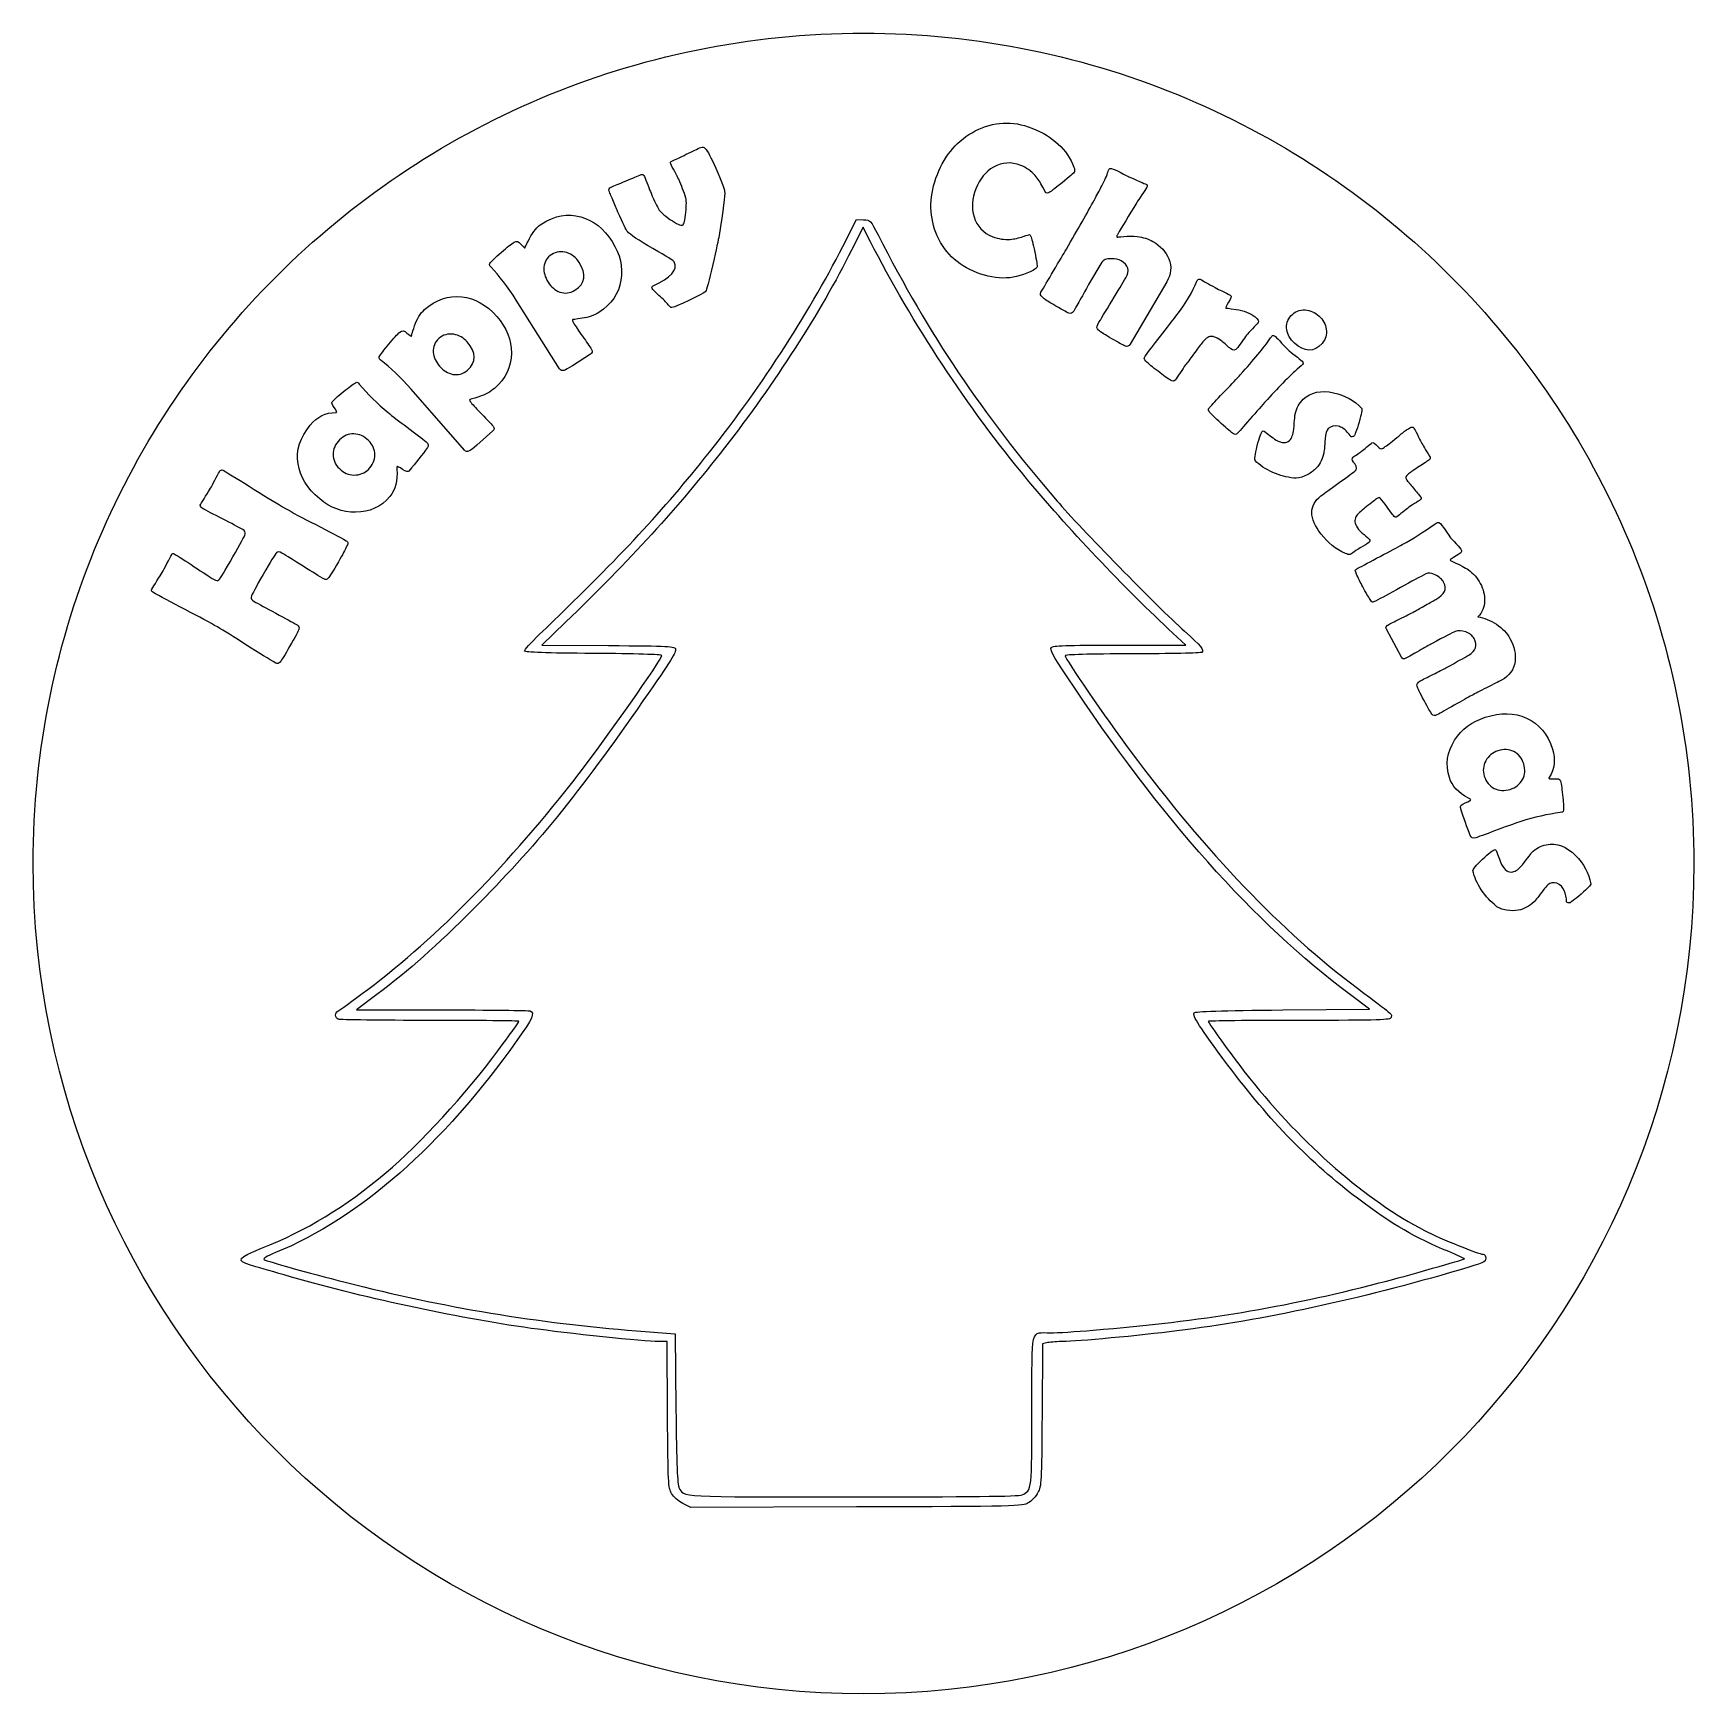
# Model space of a CAD drawing. Extents: x 2 to 171, y 1 to 170.
import ezdxf

# ---------------------------------------------------------------- set-up
doc = ezdxf.new("R2010")
doc.units = 0
doc.layers.add('Layer_1', color=7, linetype='CONTINUOUS')

msp = doc.modelspace()

# ---------------------------------------------------------------- linework, layer by layer
at = {"layer": 'Layer_1', "color": 7}
for points in [[(71.253257, 156.656805)], [(60.67058, 149.156372)], [(57.292282, 147.042021)], [(104.098498, 146.584416)], [(117.349472, 145.061554)], [(48.86603, 141.517108)], [(45.85789, 138.902797)], [(124.522086, 138.245144)], [(133.213106, 138.753227)], [(127.63588, 133.036948)], [(35.604288, 128.984408)], [(136.476101, 129.291597)], [(33.467441, 118.592921)], [(137.994872, 118.410692)], [(144.959056, 100.792319)], [(152.437054, 93.18288)], [(153.539901, 89.903868)], [(158.495176, 81.575392)], [(102.551539, 21.068674)]]:
    msp.add_lwpolyline(points, close=True, dxfattribs=at)
for points in [[(84.245873, 148.676596), (85.637659, 151.411397), (86.354192, 151.384185)], [(86.665218, 149.924133), (86.309589, 150.631935), (85.137749, 148.293406)], [(110.701351, 147.056269), (109.362378, 144.765582)], [(117.349423, 145.061568), (113.590418, 138.673325)], [(55.279548, 136.166831), (50.871735, 143.166042)], [(58.446426, 137.651353), (56.600881, 136.469686)], [(45.561979, 127.846877), (40.118707, 134.074931)], [(37.768859, 131.683018), (37.768916, 131.683145)], [(48.459273, 129.80612), (46.820092, 128.351667)], [(139.652346, 122.315948), (139.16098, 122.954431)], [(55.908666, 110.275104), (53.465054, 107.926603), (60.276464, 107.879916)], [(112.517864, 107.922393), (119.281048, 107.922393), (117.535136, 109.553689)], [(141.330915, 106.683304), (139.786108, 109.548283)], [(36.629337, 72.226295), (34.527719, 70.641901), (43.259244, 70.641901)], [(129.204669, 70.641882), (138.053942, 70.731088), (136.107924, 72.184277)], [(63.168418, 37.853566), (67.092681, 37.550134), (67.181859, 29.881522)], [(66.327216, 29.303351), (66.275229, 36.750532), (65.38985, 36.750532)], [(105.205629, 36.640596), (104.65566, 36.530612), (104.603615, 29.28261)], [(85.643751, 19.846089), (68.698066, 19.79807), (67.899453, 20.20278)]]:
    msp.add_lwpolyline(points, dxfattribs=at)
at = {"layer": 'Layer_1', "color": 1}
for points in [[(53.324266, 163.789387), (63.475917, 168.083173), (74.637082, 170.457541), (86.352809, 170.457541)], [(86.352809, 170.457541), (98.068535, 170.457541), (109.2297, 168.083173), (119.381352, 163.789387)], [(26.352814, 145.604729), (34.030483, 153.282398), (43.172617, 159.495601), (53.324266, 163.789387)], [(119.381352, 163.789387), (129.533, 159.495602), (138.675135, 153.282399), (146.352804, 145.60473)], [(8.168156, 118.633277), (12.461942, 128.784926), (18.675145, 137.927061), (26.352814, 145.604729)], [(146.352804, 145.60473), (154.030473, 137.927061), (160.243676, 128.784926), (164.537461, 118.633277)], [(1.500001, 85.604734), (1.500002, 97.320461), (3.87437, 108.481626), (8.168156, 118.633277)], [(164.537461, 118.633277), (168.831247, 108.481626), (171.205617, 97.320461), (171.205617, 85.604734)], [(86.352809, 0.751927), (39.489897, 0.751927), (1.500001, 38.741822), (1.500001, 85.604734)], [(171.205617, 85.604734), (171.205617, 38.741822), (133.215721, 0.751927), (86.352809, 0.751927)]]:
    msp.add_open_spline(points, degree=3, dxfattribs=at)
at = {"layer": 'Layer_1', "color": 7}
for points in [[(97.778045, 160.467846), (99.645615, 161.442602), (101.572649, 161.540021), (103.559144, 160.760101)], [(93.902508, 156.034557), (94.698131, 158.061049), (95.989976, 159.538812), (97.778045, 160.467846)], [(103.559144, 160.760101), (105.718957, 159.912135), (107.151734, 158.584096), (107.857477, 156.775982)], [(66.771137, 157.384093), (67.10503, 157.532119), (67.59679, 157.765801), (68.246418, 158.085139)], [(68.246418, 158.085139), (68.902594, 158.40738), (69.397627, 158.642514), (69.73152, 158.79054)], [(69.73152, 158.79054), (69.901739, 158.866005), (70.054043, 158.831688), (70.188429, 158.687591)], [(70.188429, 158.687591), (70.4136, 158.427068), (70.768543, 157.750139), (71.253257, 156.656805)], [(66.64763, 157.106078), (66.592483, 157.230469), (66.633652, 157.323141), (66.771137, 157.384093)], [(67.058091, 156.312756), (66.86572, 156.658323), (66.7289, 156.922764), (66.64763, 157.106078)], [(67.464198, 155.529254), (67.385831, 155.706021), (67.250462, 155.967188), (67.058091, 156.312756)], [(71.253257, 156.656805), (71.816338, 155.386704), (72.119549, 154.596753), (72.16289, 154.286953)], [(99.638876, 156.771372), (98.83197, 156.303423), (98.232229, 155.569491), (97.839653, 154.569576)], [(102.420509, 156.948722), (101.440593, 157.333447), (100.513382, 157.27433), (99.638876, 156.771372)], [(103.903336, 155.90493), (103.481402, 156.378331), (102.987127, 156.726261), (102.420509, 156.948722)], [(107.904363, 156.307498), (107.854643, 156.18084), (107.43682, 155.802482), (106.650892, 155.172423)], [(107.857477, 156.775982), (107.933216, 156.576986), (107.948845, 156.420825), (107.904363, 156.307498)], [(110.720686, 154.85901), (111.004195, 155.414972), (111.217791, 155.908108), (111.361475, 156.338418)], [(111.361475, 156.338418), (111.389963, 156.429622), (111.415031, 156.493777), (111.43668, 156.530882)], [(111.43668, 156.530882), (111.490893, 156.623622), (111.573404, 156.658343), (111.684213, 156.635046)], [(111.684213, 156.635046), (111.908403, 156.578657), (112.209592, 156.448227), (112.587781, 156.243754)], [(112.587781, 156.243754), (113.093239, 155.973184), (113.389769, 155.820592), (113.477371, 155.785977)], [(60.348421, 154.325164), (60.272957, 154.495383), (60.343249, 154.628384), (60.559297, 154.724166)], [(60.559297, 154.724166), (60.893189, 154.872192), (61.401655, 155.085863), (62.084694, 155.365178)], [(62.084694, 155.365178), (62.77428, 155.647395), (63.28602, 155.862517), (63.619912, 156.010543)], [(63.619912, 156.010543), (63.757398, 156.071496), (63.871129, 156.000494), (63.961105, 155.797539)], [(63.961105, 155.797539), (64.042375, 155.614226), (64.15591, 155.331628), (64.30171, 154.949746)], [(64.30171, 154.949746), (64.444608, 154.574412), (64.556692, 154.295088), (64.637961, 154.111774)], [(68.197555, 153.610027), (68.007606, 154.21518), (67.763153, 154.854922), (67.464198, 155.529254)], [(93.750945, 150.093035), (93.030192, 151.960897), (93.080713, 153.941404), (93.902508, 156.034557)], [(97.839653, 154.569576), (97.441844, 153.55633), (97.378129, 152.600408), (97.64851, 151.701809)], [(104.668813, 154.738863), (104.434468, 155.200163), (104.17931, 155.588852), (103.903336, 155.90493)], [(105.011738, 154.142609), (104.978402, 154.155705), (104.864093, 154.354456), (104.668813, 154.738863)], [(106.650892, 155.172423), (105.871635, 154.539746), (105.402382, 154.196966), (105.243134, 154.144084)], [(109.953915, 153.4408), (110.206417, 153.915343), (110.462008, 154.388079), (110.720686, 154.85901)], [(113.477371, 155.785977), (114.672332, 155.261686), (115.269812, 154.99954), (115.269812, 154.99954)], [(115.304362, 154.718048), (115.188719, 154.520201), (115.019146, 154.258482), (114.795643, 153.932891)], [(115.269812, 154.99954), (115.368726, 154.941719), (115.380243, 154.847888), (115.304362, 154.718048)], [(60.803336, 153.246036), (60.604549, 153.729765), (60.45291, 154.089475), (60.348421, 154.325164)], [(61.253897, 152.176729), (61.149408, 152.412418), (60.99922, 152.768853), (60.803336, 153.246036)], [(64.637961, 154.111774), (65.003674, 153.286864), (65.26493, 152.732908), (65.421729, 152.449907)], [(68.201646, 152.14302), (68.26561, 152.899913), (68.264246, 153.388915), (68.197555, 153.610027)], [(72.16289, 154.286953), (72.209811, 153.916071), (72.018273, 152.413258), (71.588276, 149.778516)], [(105.243134, 154.144084), (105.168862, 154.111694), (105.09173, 154.111203), (105.011738, 154.142609)], [(107.086097, 148.385601), (108.267864, 150.40734), (109.223803, 152.092407), (109.953915, 153.4408)], [(114.286924, 153.147733), (113.433071, 151.772129), (112.769429, 150.679361), (112.296, 149.869428)], [(114.795643, 153.932891), (114.539611, 153.551656), (114.370038, 153.289937), (114.286924, 153.147733)], [(53.492626, 150.993202), (54.805471, 151.824745), (56.12913, 152.057023), (57.463603, 151.690035)], [(57.463603, 151.690035), (58.754716, 151.337971), (59.823708, 150.493416), (60.67058, 149.156372)], [(62.23368, 150.178742), (62.097133, 150.345383), (61.770538, 151.011378), (61.253897, 152.176729)], [(65.421729, 152.449907), (65.542957, 152.229473), (65.928026, 151.890998), (66.576935, 151.434482)], [(66.576935, 151.434482), (67.257095, 150.960487), (67.685558, 150.762671), (67.862323, 150.841034)], [(67.862323, 150.841034), (68.012902, 150.907791), (68.12601, 151.341786), (68.201646, 152.14302)], [(86.354192, 151.384185), (87.066808, 151.356972), (87.074972, 151.34861), (87.845763, 149.840712)], [(97.64851, 151.701809), (97.942002, 150.724895), (98.578706, 150.044075), (99.558622, 149.65935)], [(51.768748, 148.515296), (51.708245, 148.476969), (51.861902, 148.803179), (52.229721, 149.493925)], [(52.229721, 149.493925), (52.599759, 150.194546), (53.020727, 150.694305), (53.492626, 150.993202)], [(64.818141, 148.457393), (63.334848, 149.311697), (62.473361, 149.88548), (62.23368, 150.178742)], [(71.588276, 149.778516), (71.520997, 149.364837), (71.310309, 148.382308), (70.95621, 146.830928)], [(102.483675, 125.581567), (96.534232, 132.869616), (90.801771, 141.691136), (86.665218, 149.924133)], [(87.845763, 149.840712), (93.105417, 139.551316), (98.416996, 131.655135), (106.138437, 122.646875)], [(97.974319, 145.976779), (95.894499, 146.793339), (94.486708, 148.165424), (93.750945, 150.093035)], [(99.558622, 149.65935), (100.138572, 149.431655), (100.738251, 149.342394), (101.357658, 149.391566)], [(101.357658, 149.391566), (101.763059, 149.424741), (102.201298, 149.521961), (102.672374, 149.683225)], [(102.672374, 149.683225), (103.065135, 149.821381), (103.27818, 149.883915), (103.311511, 149.87083)], [(103.311511, 149.87083), (103.378168, 149.844658), (103.430431, 149.781823), (103.468301, 149.682326)], [(103.468301, 149.682326), (103.527845, 149.520462), (103.654247, 148.989984), (103.847506, 148.090891)], [(112.296, 149.869428), (112.223728, 149.745773), (112.218503, 149.665877), (112.280324, 149.629738)], [(112.280324, 149.629738), (112.292723, 149.622495), (112.513626, 149.638535), (112.943033, 149.67786)], [(112.943033, 149.67786), (113.449802, 149.721741), (113.910396, 149.722103), (114.324815, 149.678947)], [(114.324815, 149.678947), (114.939735, 149.609838), (115.475955, 149.441567), (115.933473, 149.174132)], [(48.173223, 146.924578), (48.351692, 147.164777), (48.741103, 147.54706), (49.341457, 148.071428)], [(49.341457, 148.071428), (49.92366, 148.584302), (50.359962, 148.932707), (50.650361, 149.116644)], [(50.650361, 149.116644), (50.88631, 149.266092), (51.119041, 149.193095), (51.348554, 148.897655)], [(51.348554, 148.897655), (51.580283, 148.612091), (51.720348, 148.484638), (51.768748, 148.515296)], [(54.491944, 147.849599), (54.007946, 147.54304), (53.741456, 147.107218), (53.692473, 146.542132)], [(56.042889, 148.030866), (55.480826, 148.208922), (54.963844, 148.148499), (54.491944, 147.849599)], [(57.292282, 147.042021), (56.985722, 147.526021), (56.569258, 147.855635), (56.042889, 148.030866)], [(60.67059, 149.15638), (61.490638, 147.861685), (61.789669, 146.546398), (61.567684, 145.210519)], [(67.020101, 147.095246), (66.988171, 147.167253), (66.254184, 147.621302), (64.818141, 148.457393)], [(70.119901, 127.015016), (75.520587, 133.748249), (80.657223, 141.625066), (84.245873, 148.676596)], [(85.137749, 148.293406), (81.973582, 141.978974), (77.225409, 134.586808), (72.153411, 128.078821)], [(103.847506, 148.090891), (104.043624, 147.159901), (104.127288, 146.657743), (104.098498, 146.584416)], [(105.786637, 146.183801), (106.367441, 147.163235), (106.800594, 147.897168), (107.086097, 148.385601)], [(115.933473, 149.174132), (116.724859, 148.711544), (117.265339, 148.117729), (117.554915, 147.392688)], [(48.179281, 146.674098), (48.121801, 146.764845), (48.119781, 146.848338), (48.173223, 146.924578)], [(48.295148, 146.531325), (48.244728, 146.58416), (48.206106, 146.631751), (48.179281, 146.674098)], [(50.871735, 143.166042), (49.978879, 144.575687), (49.120017, 145.697448), (48.295148, 146.531325)], [(53.692473, 146.542132), (53.656798, 146.036341), (53.797988, 145.532371), (54.116044, 145.030222)], [(56.856184, 144.19723), (57.92098, 144.871662), (58.066346, 145.819925), (57.292282, 147.042021)], [(64.842961, 144.637724), (66.663002, 145.444613), (67.388716, 146.263787), (67.020101, 147.095246)], [(70.95621, 146.830928), (70.5627, 145.121069), (70.31644, 144.201107), (70.217429, 144.071042)], [(103.723643, 146.246889), (101.92392, 145.268576), (100.007479, 145.178539), (97.974319, 145.976779)], [(104.098514, 146.58441), (104.056578, 146.477768), (103.931621, 146.365261), (103.723643, 146.246889)], [(104.492598, 143.991275), (104.778097, 144.479709), (105.209444, 145.210551), (105.786637, 146.183801)], [(111.64425, 147.413438), (111.152983, 147.410267), (110.838683, 147.291211), (110.701351, 147.056269)], [(112.68948, 147.200637), (112.442172, 147.345196), (112.093762, 147.416129), (111.64425, 147.413438)], [(113.15884, 145.470482), (113.581673, 146.193857), (113.42522, 146.770575), (112.68948, 147.200637)], [(117.554915, 147.392688), (117.869699, 146.611435), (117.801218, 145.834391), (117.349472, 145.061554)], [(54.116044, 145.030222), (54.441765, 144.515974), (54.84502, 144.173755), (55.325811, 144.003564)], [(61.567684, 145.210519), (61.340659, 143.829062), (60.588874, 142.734058), (59.312328, 141.925506)], [(64.758736, 144.377125), (64.703592, 144.501524), (64.731667, 144.588391), (64.842961, 144.637724)], [(65.285011, 143.799655), (64.983504, 144.073338), (64.808079, 144.265828), (64.758736, 144.377125)], [(109.362378, 144.765582), (109.188914, 144.468812), (108.933083, 144.016953), (108.594887, 143.410006)], [(111.726991, 143.084769), (112.370755, 144.143533), (112.848038, 144.938771), (113.15884, 145.470482)], [(118.267732, 141.52528), (119.2898, 142.862318), (120.00905, 144.056749), (120.425483, 145.108573)], [(120.425483, 145.108573), (120.453277, 145.168469), (120.480207, 145.21549), (120.506273, 145.249634)], [(120.506273, 145.249634), (120.571503, 145.334979), (120.657662, 145.359257), (120.764752, 145.322466)], [(120.764752, 145.322466), (121.103771, 145.117395), (121.609618, 144.829868), (122.282294, 144.459883)], [(122.282294, 144.459883), (123.316065, 143.949082), (123.847174, 143.682807), (123.875623, 143.661061)], [(41.489685, 142.214594), (42.657139, 143.2403), (43.928528, 143.675725), (45.303852, 143.520867)], [(45.303852, 143.520867), (46.634023, 143.374003), (47.821415, 142.706084), (48.86603, 141.517108)], [(55.325811, 144.003564), (55.843913, 143.814623), (56.354038, 143.879178), (56.856184, 144.19723)], [(65.908381, 143.241735), (65.702043, 143.424436), (65.494253, 143.610409), (65.285011, 143.799655)], [(66.654764, 142.432832), (66.450655, 142.66353), (66.201861, 142.933164), (65.908381, 143.241735)], [(67.267882, 142.587144), (66.986365, 142.462336), (66.781992, 142.410899), (66.654764, 142.432832)], [(70.217429, 144.071042), (70.103841, 143.903179), (69.120658, 143.408546), (67.267882, 142.587144)], [(104.636731, 143.47153), (104.443066, 143.651093), (104.395021, 143.824342), (104.492598, 143.991275)], [(105.687698, 142.757665), (105.180719, 143.054011), (104.830397, 143.291965), (104.636731, 143.47153)], [(107.323066, 141.851516), (107.116946, 141.938819), (106.571823, 142.240869), (105.687698, 142.757665)], [(108.594887, 143.410006), (108.260322, 142.809237), (108.006299, 142.360469), (107.832818, 142.063702)], [(110.295143, 140.699057), (110.605936, 141.230771), (111.083218, 142.026008), (111.726991, 143.084769)], [(123.660919, 142.973351), (123.415364, 142.593165), (123.329566, 142.374803), (123.403524, 142.318264)], [(123.875623, 143.661061), (123.978042, 143.582773), (123.906474, 143.353536), (123.660919, 142.973351)], [(40.47547, 140.537061), (40.731975, 141.286729), (41.070047, 141.845906), (41.489685, 142.214594)], [(48.86603, 141.517108), (49.877558, 140.365793), (50.37762, 139.113062), (50.366217, 137.758913)], [(56.652114, 141.206945), (56.573465, 141.157131), (56.59162, 141.041473), (56.706579, 140.85997)], [(57.596535, 141.321935), (56.918521, 141.214618), (56.603714, 141.176288), (56.652114, 141.206945)], [(56.706579, 140.85997), (56.90201, 140.551421), (57.210284, 140.098179), (57.631398, 139.500242)], [(59.312328, 141.925506), (58.84648, 141.630442), (58.274549, 141.429252), (57.596535, 141.321935)], [(107.832818, 142.063702), (107.699098, 141.834944), (107.529181, 141.764215), (107.323066, 141.851516)], [(116.693479, 139.483574), (117.395044, 140.389549), (117.919795, 141.070118), (118.267732, 141.52528)], [(123.403524, 142.318264), (123.323881, 142.379151), (123.670232, 142.34876), (124.442577, 142.227092)], [(124.442577, 142.227092), (125.21928, 142.111112), (125.860815, 141.859581), (126.367182, 141.472501)], [(126.68853, 140.902343), (126.562394, 140.737349), (126.367007, 140.517126), (126.102371, 140.241675)], [(126.367182, 141.472501), (126.685796, 141.228944), (126.792912, 141.038892), (126.68853, 140.902343)], [(129.611369, 140.14167), (129.524817, 140.685088), (129.679118, 141.173999), (130.074271, 141.608404)], [(130.074271, 141.608404), (130.450141, 142.02162), (130.922775, 142.211283), (131.492173, 142.177395)], [(131.492173, 142.177395), (132.015805, 142.146411), (132.489526, 141.938164), (132.913337, 141.552655)], [(132.913337, 141.552655), (133.326553, 141.176782), (133.5709, 140.727014), (133.646378, 140.20335)], [(37.843737, 138.682439), (38.339039, 139.279661), (38.71581, 139.691715), (38.974049, 139.9186)], [(38.974049, 139.9186), (39.183867, 140.102943), (39.425122, 140.06705), (39.697812, 139.810923)], [(39.697812, 139.810923), (39.971156, 139.564902), (40.129349, 139.460801), (40.17239, 139.498619)], [(40.17239, 139.498619), (40.118594, 139.451359), (40.219621, 139.797507), (40.47547, 140.537061)], [(42.965995, 139.264769), (42.535597, 138.886628), (42.340172, 138.414646), (42.37972, 137.848824)], [(44.46984, 139.685172), (43.886915, 139.773591), (43.385633, 139.633456), (42.965995, 139.264769)], [(45.857894, 138.902805), (45.479752, 139.333202), (45.017068, 139.593992), (44.46984, 139.685172)], [(57.631398, 139.500242), (58.056344, 138.896254), (58.366533, 138.439986), (58.561965, 138.131437)], [(110.368077, 140.121384), (110.185732, 140.277741), (110.161421, 140.470298), (110.295143, 140.699057)], [(111.743635, 139.217787), (111.06354, 139.615323), (110.605021, 139.916522), (110.368077, 140.121384)], [(113.119329, 138.463424), (112.907027, 138.554341), (112.448462, 138.805795), (111.743635, 139.217787)], [(115.125753, 137.450405), (115.473688, 137.905566), (115.996263, 138.583289), (116.693479, 139.483574)], [(121.860547, 139.468425), (121.576781, 139.450974), (121.263103, 139.217512), (120.919515, 138.76804)], [(122.994541, 138.953122), (122.522309, 139.314108), (122.144311, 139.485875), (121.860547, 139.468425)], [(124.862562, 135.559628), (126.23112, 137.064155), (127.261911, 138.314428), (127.954934, 139.310446)], [(125.507676, 139.58753), (125.38154, 139.422536), (125.216939, 139.201315), (125.013874, 138.923866)], [(126.102371, 140.241675), (125.820328, 139.943467), (125.622097, 139.725419), (125.507676, 139.58753)], [(127.954934, 139.310446), (128.021436, 139.404846), (128.066735, 139.465291), (128.090829, 139.491779)], [(128.090829, 139.491779), (128.187204, 139.597732), (128.306911, 139.585654), (128.44995, 139.455544)], [(128.44995, 139.455544), (128.598274, 139.320618), (128.808967, 139.099923), (129.082027, 138.79346)], [(130.397879, 138.787292), (129.952879, 139.192077), (129.690708, 139.643536), (129.611369, 140.14167)], [(133.646378, 140.20335), (133.728591, 139.644517), (133.584167, 139.161143), (133.213106, 138.753227)], [(36.868196, 137.367766), (37.007115, 137.632811), (37.332295, 138.071035), (37.843737, 138.682439)], [(42.37972, 137.848824), (42.423186, 137.34364), (42.64108, 136.86778), (43.033402, 136.421242)], [(45.869786, 136.024798), (46.816662, 136.856708), (46.812696, 137.816041), (45.85789, 138.902797)], [(50.366217, 137.758913), (50.356928, 136.358957), (49.784696, 135.160305), (48.649521, 134.162958)], [(58.561965, 138.131437), (58.684589, 137.937839), (58.646076, 137.777811), (58.446426, 137.651353)], [(113.590418, 138.673325), (113.463933, 138.45693), (113.306903, 138.386963), (113.119329, 138.463424)], [(120.073427, 137.643525), (119.706424, 137.139837), (119.429415, 136.765669), (119.242397, 136.52102)], [(120.919515, 138.76804), (120.73249, 138.523392), (120.450461, 138.148554), (120.073427, 137.643525)], [(123.43582, 138.575232), (123.244044, 138.748873), (123.096951, 138.874836), (122.994541, 138.953122)], [(123.900692, 138.192828), (123.792588, 138.275464), (123.637631, 138.402932), (123.43582, 138.575232)], [(124.522097, 138.245141), (124.352474, 138.023251), (124.145339, 138.005813), (123.900692, 138.192828)], [(125.013874, 138.923866), (124.768649, 138.579486), (124.604719, 138.353245), (124.522086, 138.245144)], [(129.082027, 138.79346), (129.360377, 138.482179), (129.576368, 138.256666), (129.729998, 138.116919)], [(129.729998, 138.116919), (129.883634, 137.97717), (130.126129, 137.780794), (130.457482, 137.527788)], [(133.213109, 138.753227), (132.374626, 137.831439), (131.436216, 137.842794), (130.397879, 138.787292)], [(130.457482, 137.527788), (130.788839, 137.274782), (131.031333, 137.078406), (131.184963, 136.938659)], [(36.913159, 137.121282), (36.842261, 137.201989), (36.827273, 137.284151), (36.868196, 137.367766)], [(37.049831, 136.998272), (36.991805, 137.042624), (36.946248, 137.083627), (36.913159, 137.121282)], [(40.118707, 134.074931), (39.017371, 135.328465), (37.994412, 136.302912), (37.049831, 136.998272)], [(43.033402, 136.421242), (43.435177, 135.963945), (43.886774, 135.688646), (44.388192, 135.595348)], [(44.388192, 135.595348), (44.929385, 135.489329), (45.423249, 135.632479), (45.869786, 136.024798)], [(55.76447, 136.003491), (55.556143, 135.930873), (55.394503, 135.98532), (55.279548, 136.166831)], [(56.600881, 136.469686), (56.183433, 136.205278), (55.904629, 136.04988), (55.76447, 136.003491)], [(115.192094, 136.953488), (115.021736, 137.119771), (114.999622, 137.28541), (115.125753, 137.450405)], [(116.450162, 135.910659), (115.909657, 136.323835), (115.490301, 136.671445), (115.192094, 136.953488)], [(117.730797, 134.985793), (117.440303, 135.171798), (117.013425, 135.480086), (116.450162, 135.910659)], [(119.242397, 136.52102), (119.116261, 136.356026), (118.938449, 136.099833), (118.708962, 135.752441)], [(131.077894, 136.469721), (130.021667, 135.542698), (128.874329, 134.39844), (127.63588, 133.036948)], [(131.231126, 136.606247), (131.211932, 136.585036), (131.160855, 136.539528), (131.077894, 136.469721)], [(131.184963, 136.938659), (131.312114, 136.823004), (131.327502, 136.7122), (131.231126, 136.606247)], [(33.183096, 133.797963), (33.746966, 134.250978), (34.165975, 134.56369), (34.440121, 134.736098)], [(34.440121, 134.736098), (34.541892, 134.791117), (34.62029, 134.795709), (34.675314, 134.749875)], [(34.675314, 134.749875), (34.697346, 134.73159), (34.748239, 134.6752), (34.827996, 134.580706)], [(34.827996, 134.580706), (35.677166, 133.574911), (36.657454, 132.609015), (37.768859, 131.683018)], [(48.649521, 134.162958), (48.235264, 133.798998), (47.701607, 133.511259), (47.048552, 133.299742)], [(118.188573, 135.000932), (118.084198, 134.864382), (117.931606, 134.859336), (117.730797, 134.985793)], [(118.708962, 135.752441), (118.483807, 135.410743), (118.310344, 135.16024), (118.188573, 135.000932)], [(123.328006, 133.920505), (124.013721, 134.642419), (124.52524, 135.188794), (124.862562, 135.559628)], [(32.2521, 132.210669), (32.037508, 132.501309), (31.966887, 132.690649), (32.040236, 132.778688)], [(32.040236, 132.778688), (32.20985, 132.982263), (32.590804, 133.322021), (33.183096, 133.797963)], [(46.13353, 133.039191), (46.063586, 132.977734), (46.099516, 132.866307), (46.241321, 132.70491)], [(47.048552, 133.299742), (46.395497, 133.088226), (46.09049, 133.001376), (46.13353, 133.039191)], [(46.241321, 132.70491), (46.482386, 132.43053), (46.857433, 132.030779), (47.366464, 131.505657)], [(121.807929, 132.297268), (122.140418, 132.662809), (122.64711, 133.203888), (123.328006, 133.920505)], [(127.635871, 133.03695), (127.284095, 132.650223), (126.766785, 132.065552), (126.083941, 131.282939)], [(130.465501, 131.528629), (130.593303, 132.147443), (130.866632, 132.652291), (131.285486, 133.043172)], [(131.285486, 133.043172), (132.070855, 133.77607), (133.109754, 134.001113), (134.402182, 133.7183)], [(134.402182, 133.7183), (135.553605, 133.460629), (136.507981, 132.926019), (137.265307, 132.11447)], [(29.808186, 130.401789), (30.527896, 131.265604), (31.39894, 131.695724), (32.421318, 131.69215)], [(32.510721, 131.715552), (32.551983, 131.765069), (32.465777, 131.930109), (32.2521, 132.210669)], [(32.421318, 131.69215), (32.467183, 131.691279), (32.496984, 131.69908), (32.510721, 131.715552)], [(37.768916, 131.683145), (38.192574, 131.330172), (38.843182, 130.830047), (39.720741, 130.182768)], [(47.366464, 131.505657), (47.880221, 130.975153), (48.257632, 130.572712), (48.498697, 130.298334)], [(121.727539, 131.745956), (121.630261, 131.873163), (121.590069, 131.97265), (121.606964, 132.04442)], [(121.606964, 132.04442), (121.615643, 132.075248), (121.682631, 132.15953), (121.807929, 132.297268)], [(122.907923, 130.585119), (122.272207, 131.163383), (121.878745, 131.550329), (121.727539, 131.745956)], [(126.083941, 131.282939), (125.405918, 130.505623), (124.893427, 129.92625), (124.546467, 129.544821)], [(130.321419, 129.998325), (130.405601, 130.968269), (130.453629, 131.478371), (130.465501, 131.528629)], [(136.996095, 130.7025), (136.743678, 129.849845), (136.570347, 129.379544), (136.476101, 129.291597)], [(137.265307, 132.11447), (137.343479, 132.030698), (137.253741, 131.560041), (136.996095, 130.7025)], [(28.565192, 126.459789), (28.357837, 127.844335), (28.772169, 129.158335), (29.808186, 130.401789)], [(34.077557, 129.501429), (33.526485, 129.466535), (33.053831, 129.212502), (32.659595, 128.73933)], [(35.604292, 128.984418), (35.136619, 129.374064), (34.627707, 129.546401), (34.077557, 129.501429)], [(36.4049, 127.562324), (36.344331, 128.116144), (36.07746, 128.590172), (35.604288, 128.984408)], [(39.720741, 130.182768), (40.598303, 129.535497), (41.246161, 129.037664), (41.664313, 128.68927)], [(48.498697, 130.298334), (48.649955, 130.126178), (48.636814, 129.962107), (48.459273, 129.80612)], [(124.167099, 129.526867), (123.958067, 129.658923), (123.538342, 130.011674), (122.907923, 130.585119)], [(124.546467, 129.544821), (124.445265, 129.433572), (124.318809, 129.427587), (124.167099, 129.526867)], [(126.583222, 128.273015), (126.816729, 129.166873), (126.996341, 129.672426), (127.122057, 129.789676)], [(127.122057, 129.789676), (127.16918, 129.833649), (127.224847, 129.831725), (127.289059, 129.783905)], [(127.289059, 129.783905), (127.699142, 129.480917), (128.111669, 129.175311), (128.52664, 128.867087)], [(129.894128, 128.850229), (130.124495, 129.065214), (130.266925, 129.447913), (130.321419, 129.998325)], [(133.524402, 128.990774), (133.476524, 128.191853), (133.423258, 127.676867), (133.364602, 127.445815)], [(133.849602, 130.043592), (133.666358, 129.87258), (133.557958, 129.521641), (133.524402, 128.990774)], [(134.868956, 130.289578), (134.477354, 130.39431), (134.137569, 130.312315), (133.849602, 130.043592)], [(135.798723, 129.702616), (135.510449, 130.011528), (135.200526, 130.207182), (134.868956, 130.289578)], [(136.154168, 129.211506), (136.054013, 129.39231), (135.935531, 129.556013), (135.798723, 129.702616)], [(136.476153, 129.291582), (136.4238, 129.242721), (136.316472, 129.21603), (136.154168, 129.211506)], [(140.399502, 128.760299), (141.114151, 129.346435), (141.454449, 129.626399), (141.420397, 129.600193)], [(141.420397, 129.600193), (142.078737, 130.106847), (142.455952, 130.297746), (142.552041, 130.172888)], [(142.552041, 130.172888), (142.669969, 130.019653), (142.804074, 129.774946), (142.954355, 129.438767)], [(142.954355, 129.438767), (143.129535, 129.058492), (143.259495, 128.801558), (143.344234, 128.667965)], [(32.659595, 128.73933), (32.265359, 128.266158), (32.098066, 127.757704), (32.157716, 127.213969)], [(35.903021, 126.036963), (36.292673, 126.504634), (36.459966, 127.013087), (36.4049, 127.562324)], [(41.778525, 128.104737), (41.259609, 127.381229), (40.63342, 126.579316), (39.899957, 125.698997)], [(41.664313, 128.68927), (41.884392, 128.505901), (41.922463, 128.311057), (41.778525, 128.104737)], [(46.066414, 127.760994), (45.871929, 127.656852), (45.703784, 127.68548), (45.561979, 127.846877)], [(46.820092, 128.351667), (46.448873, 128.02552), (46.197647, 127.828629), (46.066414, 127.760994)], [(72.153411, 128.078821), (67.465723, 122.06395), (62.412656, 116.525951), (55.908666, 110.275104)], [(126.394638, 126.774651), (126.296924, 126.879366), (126.359785, 127.378821), (126.583222, 128.273015)], [(128.52664, 128.867087), (129.103209, 128.543146), (129.559038, 128.537526), (129.894128, 128.850229)], [(133.364602, 127.445815), (133.215881, 126.807451), (132.913756, 126.27573), (132.458227, 125.850653)], [(136.395434, 127.129185), (136.486248, 127.199066), (136.629662, 127.3004), (136.825675, 127.433185)], [(136.825675, 127.433185), (137.026074, 127.560291), (137.171672, 127.658787), (137.262468, 127.728673)], [(137.262468, 127.728673), (137.381641, 127.820397), (137.5567, 127.968677), (137.787646, 128.173512)], [(137.787646, 128.173512), (138.022949, 128.372675), (138.200193, 128.518118), (138.319375, 128.609839)], [(138.319375, 128.609839), (138.432882, 128.697194), (138.635077, 128.563627), (138.925961, 128.209141)], [(138.925961, 128.209141), (139.088874, 128.009196), (139.230799, 127.942203), (139.351733, 128.008164)], [(139.351733, 128.008164), (139.593603, 128.140085), (139.942859, 128.390796), (140.399502, 128.760299)], [(143.344234, 128.667965), (143.527259, 128.347948), (143.809657, 127.869453), (144.191426, 127.23248)], [(20.067546, 124.789705), (20.262909, 125.173015), (20.414089, 125.457822), (20.521085, 125.644126)], [(20.521085, 125.644126), (20.624516, 125.824223), (20.750753, 125.871471), (20.899797, 125.785873)], [(20.899797, 125.785873), (21.613962, 125.375711), (22.673592, 124.725862), (24.078687, 123.836326)], [(30.775784, 122.87021), (29.50482, 123.929147), (28.767956, 125.125674), (28.565192, 126.459789)], [(32.157716, 127.213969), (32.217367, 126.670234), (32.483778, 126.201249), (32.956951, 125.807012)], [(32.956951, 125.807012), (33.402616, 125.435703), (33.91336, 125.271157), (34.489181, 125.313374)], [(34.489181, 125.313374), (35.06501, 125.355606), (35.53629, 125.596803), (35.903021, 126.036963)], [(38.656527, 125.867934), (38.76483, 124.733701), (38.525596, 123.814456), (37.938826, 123.1102)], [(38.660634, 126.158156), (38.64596, 126.095799), (38.644591, 125.999058), (38.656527, 125.867934)], [(39.250753, 125.876361), (38.90413, 126.109224), (38.707423, 126.203156), (38.660634, 126.158156)], [(39.899957, 125.698997), (39.812859, 125.594462), (39.596458, 125.653583), (39.250753, 125.876361)], [(53.218553, 109.008666), (61.079134, 116.535937), (65.448269, 121.190726), (70.119901, 127.015016)], [(128.199718, 125.564606), (127.436069, 125.900081), (126.834376, 126.303429), (126.394638, 126.774651)], [(132.458227, 125.850653), (132.191201, 125.601468), (131.859608, 125.389983), (131.463448, 125.216198)], [(134.826104, 124.430384), (135.602763, 124.982913), (136.178379, 125.403311), (136.552953, 125.69158)], [(136.41453, 126.628801), (136.248557, 126.844464), (136.242191, 127.011258), (136.395434, 127.129185)], [(136.508224, 126.524681), (136.463242, 126.57139), (136.432011, 126.606096), (136.41453, 126.628801)], [(136.593394, 126.414013), (136.57593, 126.436705), (136.54754, 126.473594), (136.508224, 126.524681)], [(136.552953, 125.69158), (136.802667, 125.883759), (136.816147, 126.12457), (136.593394, 126.414013)], [(143.134558, 126.175131), (142.648649, 125.855398), (142.28935, 125.605994), (142.05666, 125.426918)], [(144.210494, 126.908278), (143.98348, 126.73357), (143.624835, 126.489187), (143.134558, 126.175131)], [(144.191426, 127.23248), (144.289268, 127.081861), (144.295624, 126.973794), (144.210494, 126.908278)], [(19.115273, 123.131595), (19.347896, 123.493506), (19.517707, 123.767613), (19.624705, 123.953916)], [(19.624705, 123.953916), (19.728135, 124.134011), (19.875749, 124.412607), (20.067546, 124.789705)], [(117.535136, 109.553689), (112.58373, 114.180072), (106.519439, 120.637763), (102.483675, 125.581567)], [(130.315829, 124.997445), (129.619175, 125.072191), (128.913804, 125.261244), (128.199718, 125.564606)], [(131.463448, 125.216198), (131.021216, 125.028804), (130.638676, 124.955886), (130.315829, 124.997445)], [(133.107768, 123.17574), (133.482341, 123.464009), (134.05512, 123.882224), (134.826104, 124.430384)], [(142.05666, 125.426918), (141.778568, 125.2129), (141.702854, 125.023599), (141.829518, 124.859014)], [(141.829518, 124.859014), (141.982388, 124.660377), (142.222389, 124.366135), (142.549522, 123.976289)], [(142.549522, 123.976289), (142.876656, 123.586442), (143.118841, 123.289363), (143.276078, 123.085051)], [(18.771567, 121.929176), (18.57905, 122.039736), (18.527375, 122.172645), (18.61654, 122.327902)], [(18.61654, 122.327902), (18.719971, 122.507997), (18.886215, 122.775894), (19.115273, 123.131595)], [(24.078687, 123.836326), (25.487345, 122.952992), (26.551863, 122.304465), (27.272242, 121.890744)], [(34.446844, 121.503413), (33.099874, 121.497788), (31.876187, 121.953387), (30.775784, 122.87021)], [(37.938826, 123.1102), (37.044918, 122.037309), (35.880924, 121.501713), (34.446844, 121.503413)], [(106.138437, 122.646875), (108.441145, 119.960405), (116.387915, 111.843136), (119.156556, 109.34945)], [(133.119791, 119.267583), (131.857524, 120.907758), (131.853516, 122.210477), (133.107768, 123.17574)], [(138.083709, 122.328696), (137.81566, 122.11337), (137.616369, 121.955479), (137.485836, 121.855022)], [(138.688133, 122.793856), (138.551925, 122.689032), (138.35045, 122.533978), (138.083709, 122.328696)], [(139.16098, 122.954431), (139.095464, 123.039561), (138.937848, 122.986036), (138.688133, 122.793856)], [(140.074275, 121.732473), (139.880343, 122.00795), (139.7397, 122.202441), (139.652346, 122.315948)], [(142.672363, 122.389999), (142.389458, 122.217461), (142.182739, 122.080964), (142.052206, 121.980507)], [(143.292519, 122.799492), (143.161985, 122.699035), (142.955267, 122.562537), (142.672363, 122.389999)], [(143.276078, 123.085051), (143.372168, 122.960193), (143.377648, 122.865006), (143.292519, 122.799492)], [(20.849053, 120.822768), (19.917403, 121.300012), (19.224907, 121.668814), (18.771567, 121.929176)], [(22.907904, 119.727047), (22.460775, 119.983846), (21.774492, 120.349086), (20.849053, 120.822768)], [(27.272242, 121.890744), (27.94915, 121.501992), (28.982345, 120.949913), (30.371827, 120.234506)], [(136.622807, 120.933293), (136.496693, 120.592248), (136.606162, 120.197549), (136.951211, 119.749196)], [(137.485836, 121.855022), (137.009108, 121.488134), (136.721431, 121.180891), (136.622807, 120.933293)], [(140.504716, 121.155549), (140.417363, 121.269056), (140.273883, 121.461364), (140.074275, 121.732473)], [(140.873487, 121.046262), (140.754304, 120.95454), (140.631381, 120.990969), (140.504716, 121.155549)], [(141.462847, 121.513384), (141.206149, 121.306794), (141.009695, 121.151087), (140.873487, 121.046262)], [(142.052206, 121.980507), (141.915998, 121.875682), (141.719545, 121.719975), (141.462847, 121.513384)], [(21.909195, 116.931162), (22.672438, 118.260136), (23.089851, 119.044462), (23.161433, 119.284139)], [(23.161433, 119.284139), (23.209772, 119.454587), (23.125262, 119.602222), (22.907904, 119.727047)], [(30.371827, 120.234506), (31.764873, 119.525305), (32.796744, 118.97811), (33.467441, 118.592921)], [(135.59796, 117.298008), (134.631578, 117.720029), (133.805522, 118.376554), (133.119791, 119.267583)], [(136.951211, 119.749196), (137.060403, 119.607312), (137.246671, 119.42986), (137.510016, 119.216839)], [(137.510016, 119.216839), (137.783402, 119.002509), (137.961588, 118.841429), (138.044575, 118.733598)], [(141.417289, 118.202022), (142.451056, 118.759449), (143.573256, 119.462197), (144.78389, 120.310264)], [(144.78389, 120.310264), (144.852734, 120.363658), (144.906066, 120.400552), (144.943887, 120.420946)], [(144.943887, 120.420946), (145.051045, 120.478728), (145.147328, 120.473692), (145.232734, 120.405837)], [(145.232734, 120.405837), (145.364242, 120.297751), (145.552574, 120.06165), (145.797731, 119.697533)], [(145.797731, 119.697533), (146.096776, 119.248566), (146.276395, 118.983358), (146.336587, 118.901907)], [(146.336587, 118.901907), (146.383183, 118.84567), (146.583628, 118.632373), (146.937921, 118.262014)], [(15.167077, 116.256922), (15.380273, 116.671283), (15.543936, 116.977826), (15.658066, 117.176551)], [(15.658066, 117.176551), (15.7187, 117.282126), (15.804909, 117.302816), (15.916692, 117.238621)], [(15.916692, 117.238621), (16.382457, 116.971135), (17.061484, 116.535741), (17.953773, 115.932441)], [(26.37103, 117.366486), (26.200086, 117.183872), (25.743692, 116.44671), (25.001847, 115.154999)], [(26.907918, 117.33069), (26.665721, 117.469786), (26.486759, 117.481718), (26.37103, 117.366486)], [(29.082146, 115.982905), (28.123267, 116.599678), (27.398524, 117.04894), (26.907918, 117.33069)], [(33.558261, 118.082396), (33.377962, 117.682177), (33.089868, 117.137403), (32.69398, 116.448076)], [(33.467432, 118.592906), (33.597852, 118.518023), (33.662535, 118.443713), (33.66148, 118.369974)], [(33.66148, 118.369974), (33.665842, 118.334426), (33.631436, 118.238567), (33.558261, 118.082396)], [(136.009965, 117.167776), (135.938366, 117.166891), (135.801031, 117.210301), (135.59796, 117.298008)], [(136.355742, 117.352555), (136.196831, 117.230259), (136.081572, 117.168666), (136.009965, 117.167776)], [(137.167774, 117.882604), (136.791004, 117.655902), (136.520327, 117.479218), (136.355742, 117.352555)], [(137.994872, 118.410692), (137.82461, 118.279662), (137.548911, 118.103632), (137.167774, 117.882604)], [(138.044575, 118.733598), (138.136297, 118.614416), (138.11973, 118.50678), (137.994872, 118.410692)], [(139.142946, 116.987856), (140.154898, 117.525384), (140.913012, 117.930106), (141.417289, 118.202022)], [(147.473069, 117.586432), (147.537649, 117.466667), (147.351017, 117.284669), (146.913174, 117.040439)], [(146.937921, 118.262014), (147.192718, 118.00073), (147.3711, 117.775536), (147.473069, 117.586432)], [(14.681439, 115.346611), (14.795568, 115.545334), (14.957448, 115.848771), (15.167077, 116.256922)], [(17.953773, 115.932441), (18.839854, 115.332709), (19.515776, 114.899098), (19.981538, 114.631606)], [(20.465112, 114.589258), (20.607524, 114.722189), (21.088885, 115.502824), (21.909195, 116.931162)], [(31.252409, 114.649787), (30.761804, 114.931541), (30.038383, 115.375914), (29.082146, 115.982905)], [(32.69398, 116.448076), (32.13403, 115.473082), (31.785493, 114.909342), (31.648368, 114.756857)], [(136.696464, 115.278125), (136.627496, 115.436206), (136.600274, 115.539503), (136.614796, 115.588015)], [(136.614796, 115.588015), (136.632718, 115.630223), (136.720472, 115.693815), (136.878058, 115.778788)], [(136.878058, 115.778788), (137.382335, 116.050704), (138.137297, 116.453726), (139.142946, 116.987856)], [(146.913174, 117.040439), (146.481635, 116.799608), (146.277761, 116.657131), (146.301554, 116.613007)], [(146.301554, 116.613007), (146.360757, 116.563568), (146.443969, 116.514871), (146.55119, 116.466915)], [(146.55119, 116.466915), (147.298337, 116.137531), (147.842229, 115.853135), (148.182864, 115.613727)], [(148.182864, 115.613727), (148.677811, 115.254122), (149.078237, 114.790664), (149.384142, 114.223353)], [(13.625126, 113.636761), (13.735689, 113.829274), (13.91085, 114.112696), (14.150607, 114.487026)], [(14.150607, 114.487026), (14.393931, 114.867567), (14.570875, 115.154095), (14.681439, 115.346611)], [(19.981538, 114.631606), (20.198894, 114.506778), (20.360086, 114.492662), (20.465112, 114.589258)], [(25.001847, 115.154999), (24.256435, 113.857074), (23.846155, 113.085168), (23.771006, 112.83928)], [(31.648368, 114.756857), (31.514807, 114.610576), (31.382821, 114.574886), (31.252409, 114.649787)], [(137.368807, 113.895444), (137.154674, 114.292561), (136.930559, 114.753455), (136.696464, 115.278125)], [(138.130604, 112.5732), (137.952437, 112.84326), (137.698505, 113.284008), (137.368807, 113.895444)], [(141.245255, 113.813325), (140.107728, 113.191812), (139.255309, 112.728103), (138.687998, 112.422197)], [(143.811967, 115.209551), (143.238352, 114.900246), (142.382781, 114.434838), (141.245255, 113.813325)], [(144.834983, 115.077737), (144.411414, 115.30497), (144.070408, 115.348908), (143.811967, 115.209551)], [(145.640809, 114.352841), (145.491255, 114.630193), (145.222647, 114.871825), (144.834983, 115.077737)], [(144.844446, 112.593151), (145.74584, 113.079201), (146.011294, 113.665764), (145.640809, 114.352841)], [(149.384142, 114.223353), (149.696845, 113.643435), (149.846338, 113.056873), (149.832621, 112.463667)], [(13.717712, 113.323439), (13.581112, 113.401953), (13.55025, 113.506393), (13.625126, 113.636761)], [(17.022234, 111.549506), (15.539604, 112.31842), (14.438097, 112.909731), (13.717712, 113.323439)], [(23.771006, 112.83928), (23.723593, 112.684826), (23.82409, 112.536269), (24.072499, 112.393611)], [(24.072499, 112.393611), (24.556892, 112.115419), (25.292397, 111.713657), (26.279014, 111.188322)], [(138.364296, 112.320877), (138.306083, 112.338305), (138.228185, 112.422413), (138.130604, 112.5732)], [(138.687998, 112.422197), (138.530411, 112.337223), (138.422511, 112.30345), (138.364296, 112.320877)], [(143.786207, 111.998119), (144.252168, 112.265647), (144.604914, 112.463991), (144.844446, 112.593151)], [(149.832621, 112.463667), (149.817976, 111.796736), (149.589848, 111.246572), (149.148236, 110.813177)], [(20.317437, 109.780917), (19.59706, 110.194642), (18.498659, 110.784171), (17.022234, 111.549506)], [(26.279014, 111.188322), (27.259419, 110.666551), (27.991818, 110.266569), (28.47621, 109.988378)], [(140.031014, 110.022064), (140.327277, 110.181814), (140.776769, 110.411985), (141.379491, 110.712575)], [(141.379491, 110.712575), (141.982213, 111.013166), (142.434857, 111.245036), (142.737423, 111.408186)], [(142.737423, 111.408186), (142.97065, 111.533947), (143.320245, 111.730591), (143.786207, 111.998119)], [(149.148236, 110.813177), (149.782229, 110.723818), (150.411712, 110.469302), (151.036683, 110.049629)], [(23.304672, 107.929052), (21.99009, 108.774873), (20.994344, 109.392162), (20.317437, 109.780917)], [(28.657798, 109.549623), (28.580929, 109.329498), (28.264303, 108.735043), (27.707919, 107.766259)], [(28.47621, 109.988378), (28.662515, 109.88138), (28.723044, 109.735128), (28.657798, 109.549623)], [(51.717186, 107.314288), (51.681555, 107.421296), (52.357147, 108.183784), (53.218553, 109.008666)], [(119.156556, 109.34945), (120.87864, 107.798383), (121.172349, 107.437031), (120.917826, 107.182517)], [(139.786108, 109.548283), (139.690937, 109.72478), (139.772573, 109.882707), (140.031014, 110.022064)], [(146.810767, 109.308681), (146.532426, 109.191139), (145.750303, 108.785675), (144.464397, 108.09229)], [(147.893387, 109.270028), (147.491201, 109.427429), (147.130327, 109.440313), (146.810767, 109.308681)], [(148.750846, 108.585178), (148.591096, 108.88144), (148.305276, 109.109724), (147.893387, 109.270028)], [(151.036683, 110.049629), (151.661655, 109.629955), (152.123694, 109.142767), (152.422801, 108.588063)], [(26.287942, 106.09185), (25.617245, 106.477039), (24.622822, 107.08944), (23.304672, 107.929052)], [(27.707919, 107.766259), (27.226434, 106.927887), (26.901079, 106.404514), (26.731855, 106.196138)], [(58.76843, 107.073031), (53.919578, 107.105403), (51.762175, 107.179217), (51.717186, 107.314288)], [(65.754845, 106.856833), (65.754845, 106.960297), (63.032003, 107.0446), (58.76843, 107.073031)], [(60.276464, 107.879916), (66.565134, 107.836801), (67.092423, 107.809588), (67.147155, 107.525194)], [(67.147155, 107.525194), (67.213287, 107.181612), (66.768936, 106.473186), (63.816111, 102.21438)], [(107.101641, 104.776325), (105.707846, 106.878552), (105.38644, 107.478692), (105.549296, 107.674929)], [(105.549296, 107.674929), (105.717844, 107.878003), (106.967795, 107.922393), (112.517864, 107.922393)], [(113.866146, 107.026413), (109.348773, 107.019043), (106.959609, 106.953222), (106.959609, 106.835556)], [(120.917826, 107.182517), (120.837974, 107.102665), (117.664741, 107.03245), (113.866146, 107.026413)], [(143.127601, 107.334849), (142.538969, 106.993039), (142.093371, 106.740559), (141.790805, 106.577409)], [(144.464397, 108.09229), (144.168135, 107.932539), (143.722536, 107.680058), (143.127601, 107.334849)], [(148.201801, 106.91003), (148.931519, 107.352325), (149.114534, 107.910708), (148.750846, 108.585178)], [(152.422801, 108.588063), (152.871463, 107.756006), (153.044594, 106.974717), (152.942196, 106.244194)], [(26.731855, 106.196138), (26.597374, 106.033875), (26.449403, 105.999112), (26.287942, 106.09185)], [(57.304225, 94.811797), (59.968406, 98.250905), (65.754845, 106.49857), (65.754845, 106.856833)], [(106.959609, 106.835556), (106.959609, 106.528127), (111.101329, 100.474563), (113.608449, 97.11758)], [(141.790805, 106.577409), (141.582788, 106.465238), (141.429492, 106.500537), (141.330915, 106.683304)], [(144.547743, 104.927485), (145.137857, 105.221277), (145.577894, 105.446349), (145.867853, 105.602701)], [(145.867853, 105.602701), (146.970959, 106.197518), (147.748941, 106.633294), (148.201801, 106.91003)], [(152.942196, 106.244194), (152.826758, 105.417142), (152.365618, 104.786083), (151.558776, 104.351018)], [(136.107924, 72.184277), (126.216184, 79.570945), (116.793244, 90.15874), (107.101641, 104.776325)], [(142.926735, 103.723885), (142.862585, 103.933373), (142.966036, 104.1112), (143.237087, 104.257363)], [(143.644963, 102.256106), (143.230292, 103.025129), (142.990882, 103.514388), (142.926735, 103.723885)], [(143.237087, 104.257363), (143.527046, 104.413717), (143.963931, 104.637091), (144.547743, 104.927485)], [(150.030651, 103.563635), (149.352288, 103.222258), (148.846065, 102.961497), (148.511981, 102.781352)], [(151.558776, 104.351018), (151.224693, 104.170873), (150.715318, 103.908412), (150.030651, 103.563635)], [(63.816111, 102.21438), (57.295562, 92.809911), (52.748048, 87.22637), (46.589916, 81.063646)], [(144.437351, 100.877133), (144.310169, 101.052641), (144.04604, 101.512299), (143.644963, 102.256106)], [(148.511981, 102.781352), (148.114863, 102.567219), (147.521134, 102.234864), (146.730791, 101.784287)], [(144.959056, 100.792319), (144.738435, 100.673353), (144.564533, 100.701624), (144.437351, 100.877133)], [(146.730791, 101.784287), (145.946753, 101.33711), (145.356174, 101.006454), (144.959056, 100.792319)], [(146.765172, 98.196153), (147.487693, 99.332957), (148.531872, 100.116965), (149.897709, 100.548176)], [(149.897709, 100.548176), (151.475252, 101.046225), (152.880235, 101.020428), (154.112658, 100.470785)], [(154.112658, 100.470785), (155.390008, 99.897775), (156.272317, 98.839571), (156.759586, 97.296174)], [(113.608449, 97.11758), (121.4499, 86.618038), (129.117365, 78.607718), (136.837525, 72.84979)], [(146.232239, 94.389361), (145.811808, 95.721054), (145.989453, 96.989985), (146.765172, 98.196153)], [(151.191931, 97.126736), (150.638768, 96.952097), (150.224509, 96.611034), (149.949154, 96.103547)], [(152.807712, 97.039823), (152.317833, 97.283178), (151.77924, 97.312149), (151.191931, 97.126736)], [(153.820658, 95.793811), (153.635237, 96.381122), (153.297589, 96.796459), (152.807712, 97.039823)], [(156.759586, 97.296174), (157.098087, 96.22399), (156.989832, 95.258587), (156.434823, 94.399965)], [(149.949154, 96.103547), (149.673802, 95.596062), (149.622368, 95.069151), (149.794853, 94.522816)], [(153.696544, 94.188819), (153.964707, 94.671505), (154.006078, 95.206502), (153.820658, 95.793811)], [(35.701642, 72.743437), (42.860151, 78.128368), (50.14544, 85.570739), (57.304225, 94.811797)], [(148.165968, 92.296306), (147.152791, 92.81754), (146.508215, 93.515225), (146.232239, 94.389361)], [(149.794853, 94.522816), (149.978118, 93.942335), (150.315766, 93.526998), (150.807799, 93.276804)], [(152.437054, 93.18288), (153.017536, 93.366146), (153.437366, 93.701459), (153.696544, 94.188819)], [(156.434823, 94.399965), (156.4093, 94.361874), (156.399768, 94.332579), (156.406228, 94.31208)], [(156.406228, 94.31208), (156.425632, 94.250618), (156.611094, 94.234076), (156.962614, 94.262452)], [(156.962614, 94.262452), (157.323116, 94.286143), (157.520623, 94.243384), (157.555134, 94.134175)], [(157.555134, 94.134175), (157.634909, 93.881496), (157.715204, 93.3774), (157.796021, 92.621888)], [(147.352347, 91.341017), (147.311382, 91.470771), (147.477985, 91.620998), (147.852156, 91.791697)], [(147.852156, 91.791697), (148.235313, 91.957724), (148.420604, 92.072547), (148.408028, 92.136165)], [(148.408028, 92.136165), (148.363463, 92.182174), (148.282777, 92.235555), (148.165968, 92.296306)], [(150.807799, 93.276804), (151.30666, 93.028764), (151.849745, 92.997456), (152.437054, 93.18288)], [(157.796021, 92.621888), (157.872887, 91.902676), (157.909871, 91.38115), (157.906973, 91.05731)], [(148.363024, 88.4609), (148.034209, 89.288307), (147.697316, 90.248346), (147.352347, 91.341017)], [(157.566761, 90.81472), (156.261684, 90.643008), (154.919397, 90.339391), (153.539901, 89.903868)], [(157.791585, 90.851914), (157.764252, 90.843223), (157.68931, 90.830825), (157.566761, 90.81472)], [(157.906973, 91.05731), (157.89834, 90.941941), (157.859877, 90.873475), (157.791585, 90.851914)], [(148.916698, 88.241421), (148.643529, 88.155175), (148.458971, 88.228335), (148.363024, 88.4609)], [(151.223173, 89.070986), (150.204541, 88.681803), (149.435716, 88.405282), (148.916698, 88.241421)], [(153.539894, 89.903788), (153.014046, 89.737772), (152.241806, 89.460171), (151.223173, 89.070986)], [(149.605901, 86.034955), (150.283383, 86.663069), (150.706623, 86.992786), (150.87562, 87.024105)], [(150.87562, 87.024105), (150.938995, 87.035856), (150.984901, 87.004306), (151.013337, 86.929454)], [(151.013337, 86.929454), (151.196228, 86.453511), (151.379772, 85.974047), (151.563968, 85.491062)], [(153.685485, 85.480015), (154.277946, 86.252683), (154.592692, 86.657015), (154.629721, 86.693012)], [(154.629721, 86.693012), (155.070157, 87.146092), (155.572036, 87.424832), (156.135359, 87.529232)], [(156.135359, 87.529232), (157.191591, 87.724984), (158.188569, 87.356216), (159.126294, 86.422928)], [(148.641347, 84.872934), (148.615246, 85.013758), (148.936764, 85.401098), (149.605901, 86.034955)], [(149.512845, 82.882202), (149.049298, 83.575619), (148.758799, 84.239196), (148.641347, 84.872934)], [(151.563968, 85.491062), (151.875972, 84.907946), (152.257304, 84.658149), (152.707963, 84.741671)], [(152.707963, 84.741671), (153.017791, 84.799091), (153.343632, 85.045206), (153.685485, 85.480015)], [(159.126294, 86.422928), (159.958639, 85.586645), (160.475951, 84.622784), (160.678228, 83.531343)], [(156.68474, 83.62141), (156.438287, 83.575741), (156.158216, 83.338108), (155.844527, 82.908512)], [(157.676499, 83.280813), (157.402612, 83.579657), (157.072025, 83.693189), (156.68474, 83.62141)], [(158.144914, 82.28604), (158.067918, 82.701491), (157.91178, 83.033082), (157.676499, 83.280813)], [(160.678228, 83.531343), (160.699107, 83.418677), (160.370412, 83.070065), (159.692142, 82.485507)], [(150.992227, 81.266335), (150.444997, 81.703888), (149.95187, 82.242511), (149.512845, 82.882202)], [(154.879199, 81.691722), (154.410597, 81.233423), (153.869989, 80.947504), (153.257375, 80.833967)], [(155.844527, 82.908512), (155.374648, 82.260607), (155.052872, 81.85501), (154.879199, 81.691722)], [(158.180599, 81.680847), (158.193349, 81.887146), (158.181454, 82.088877), (158.144914, 82.28604)], [(158.495176, 81.575392), (158.42476, 81.562339), (158.319901, 81.59749), (158.180599, 81.680847)], [(159.692142, 82.485507), (159.020913, 81.902254), (158.621924, 81.598883), (158.495176, 81.575392)], [(46.589916, 81.063646), (42.596127, 77.066875), (40.029282, 74.789484), (36.629337, 72.226295)], [(152.077494, 80.833801), (151.603861, 80.913541), (151.242106, 81.057719), (150.992227, 81.266335)], [(153.257375, 80.833967), (152.898257, 80.767417), (152.504964, 80.767361), (152.077494, 80.833801)], [(32.624663, 70.512103), (32.74899, 70.559838), (34.133638, 71.563912), (35.701642, 72.743437)], [(136.837525, 72.84979), (140.535581, 70.091663), (140.395037, 70.213686), (140.264796, 69.874271)], [(32.68076, 69.679919), (32.343732, 69.809236), (32.304631, 70.389298), (32.624663, 70.512103)], [(42.04548, 69.571664), (37.050069, 69.571664), (32.835943, 69.620363), (32.68076, 69.679919)], [(43.259244, 70.641901), (48.061582, 70.641901), (52.117736, 70.593174), (52.272916, 70.533618)], [(52.272916, 70.533618), (52.795446, 70.333123), (52.561871, 69.809145), (50.920739, 67.500507)], [(123.596405, 64.997558), (120.72486, 68.842338), (119.9102, 70.107245), (120.150601, 70.347781)], [(120.150601, 70.347781), (120.29684, 70.494106), (122.885821, 70.57821), (129.204669, 70.641882)], [(140.264796, 69.874271), (140.157646, 69.595087), (139.430344, 69.571698), (130.867549, 69.571698)], [(51.128045, 69.470552), (51.128045, 69.526168), (47.040891, 69.571664), (42.04548, 69.571664)], [(48.985605, 66.465672), (49.702711, 67.438154), (50.478117, 68.489342), (50.708738, 68.801644)], [(50.708738, 68.801644), (50.939365, 69.113931), (51.128045, 69.414951), (51.128045, 69.470552)], [(130.867549, 69.571698), (125.76293, 69.571698), (121.586417, 69.52487), (121.586417, 69.467666)], [(121.586417, 69.467666), (121.586417, 69.303711), (124.462145, 65.342784), (125.790182, 63.677531)], [(50.920739, 67.500507), (43.284263, 56.757971), (34.889477, 49.381591), (26.267888, 45.838386)], [(37.571502, 54.014417), (40.996483, 56.89578), (45.763078, 62.095504), (48.985605, 66.465672)], [(136.837542, 51.392044), (132.14556, 54.902262), (127.805984, 59.361256), (123.596405, 64.997558)], [(125.790182, 63.677531), (131.259373, 56.819639), (137.807793, 51.119354), (143.679937, 48.104847)], [(24.829714, 46.287981), (29.372179, 48.063478), (33.403731, 50.508153), (37.571502, 54.014417)], [(146.160723, 45.9375), (142.726572, 47.34665), (140.51683, 48.639461), (136.837542, 51.392044)], [(143.679937, 48.104847), (145.35447, 47.245207), (149.233136, 45.669362), (149.674436, 45.669362)], [(23.693973, 44.557645), (22.198723, 44.991882), (22.435093, 45.352006), (24.829714, 46.287981)], [(26.267888, 45.838386), (25.353735, 45.462696), (24.94933, 45.215589), (25.108447, 45.129912)], [(147.761362, 45.206807), (147.790134, 45.235579), (147.069887, 45.564437), (146.160723, 45.9375)], [(27.136523, 43.55691), (25.763035, 43.956326), (24.213884, 44.406655), (23.693973, 44.557645)], [(25.108447, 45.129912), (25.477238, 44.931373), (29.570573, 43.783991), (33.37969, 42.811478)], [(139.067235, 42.744759), (142.118657, 43.534247), (147.657237, 45.102688), (147.761362, 45.206807)], [(149.94815, 45.258123), (149.94815, 44.882059), (149.723022, 44.781069), (147.317111, 44.077737)], [(149.674436, 45.669362), (149.841312, 45.669362), (149.94815, 45.508864), (149.94815, 45.258123)], [(52.376666, 38.099455), (44.447981, 39.225747), (35.021384, 41.263971), (27.136523, 43.55691)], [(33.37969, 42.811478), (43.535341, 40.218622), (53.040169, 38.636674), (63.168418, 37.853566)], [(109.813637, 37.910225), (121.164307, 38.867652), (129.240621, 40.202362), (139.067235, 42.744759)], [(147.317111, 44.077737), (136.832822, 41.012816), (127.244123, 38.943187), (118.375668, 37.830991)], [(65.38985, 36.750532), (64.069027, 36.750532), (55.942744, 37.592889), (52.376666, 38.099455)], [(103.570489, 29.770534), (103.570489, 38.408238), (103.384735, 37.640778), (105.476301, 37.644676)], [(105.476301, 37.644676), (106.144971, 37.646025), (108.096769, 37.765403), (109.813637, 37.910225)], [(118.375668, 37.830991), (114.599407, 37.357413), (108.081196, 36.75058), (106.770501, 36.75058)], [(106.770501, 36.75058), (106.212302, 36.75058), (105.508111, 36.701087), (105.205629, 36.640596)], [(66.740012, 21.231853), (66.396036, 21.827007), (66.376752, 22.204054), (66.327216, 29.303351)], [(67.181859, 29.881522), (67.248077, 24.187671), (67.328836, 22.111911), (67.495394, 21.820717)], [(102.551553, 21.068683), (103.561999, 21.529069), (103.570489, 21.60157), (103.570489, 29.770534)], [(104.603615, 29.28261), (104.553612, 22.321519), (104.536774, 22.006363), (104.177418, 21.321113)], [(67.899453, 20.20278), (67.424207, 20.443669), (66.954739, 20.860328), (66.740012, 21.231853)], [(67.495394, 21.820717), (68.06651, 20.822315), (67.071679, 20.875096), (85.318274, 20.875096)], [(85.318274, 20.875096), (97.023849, 20.875096), (102.255664, 20.933887), (102.551539, 21.068674)], [(104.177418, 21.321113), (103.971623, 20.928682), (103.530155, 20.44707), (103.196347, 20.250856)], [(103.196347, 20.250856), (102.602551, 19.901812), (102.223213, 19.893064), (85.643751, 19.846089)]]:
    msp.add_open_spline(points, degree=3, dxfattribs=at)

doc.saveas('drawing.dxf')
